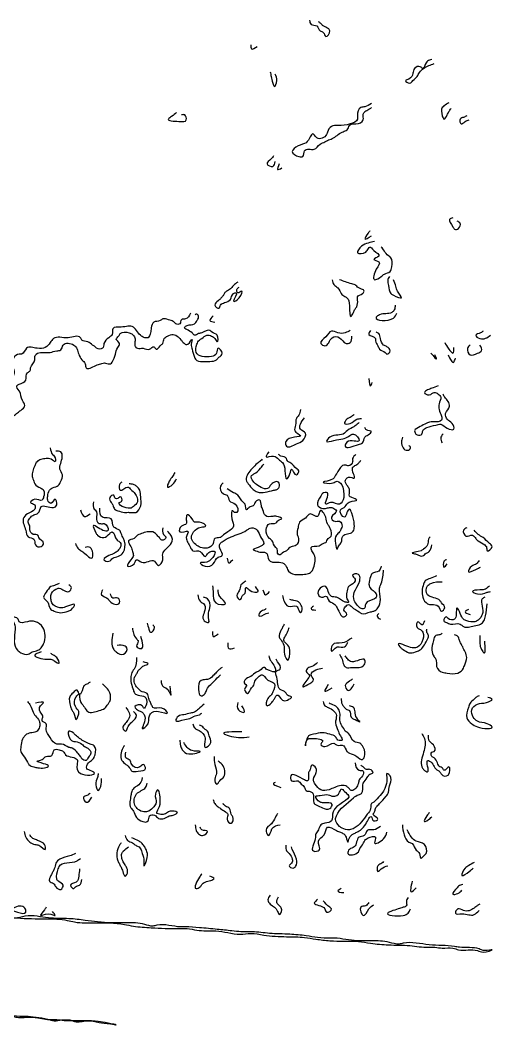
# Model space of a CAD drawing. Header units: metres. Extents: x 0 to 100, y 0 to 141.
# Drawn here: x 85.51 to 100.03, y 49.9 to 80.95 of the extents above; entities that cross this region are included whole.
import ezdxf

# ---------------------------------------------------------------- set-up
doc = ezdxf.new("R2010")
doc.units = ezdxf.units.M

msp = doc.modelspace()

# ---------------------------------------------------------------- linework, layer by layer
for points in [[(94.375, 80.95), (94.425, 80.825), (94.6, 80.775), (94.7, 80.625), (94.8, 80.575), (94.875, 80.45), (95, 80.625), (94.95, 80.7), (94.8, 80.775), (94.725, 80.85), (94.65, 80.9)], [(92.575, 80.2), (92.6, 80.075), (92.775, 80.15)], [(98.125, 79.75), (98, 79.7), (97.95, 79.65), (97.85, 79.475), (97.775, 79.525), (97.6, 79.475), (97.55, 79.325), (97.425, 79.15), (97.325, 79.1), (97.45, 79.025), (97.55, 79.1), (97.675, 79.225), (97.75, 79.35), (97.875, 79.475), (98.2, 79.625)], [(93.175, 79.375), (93.2, 79.225), (93.25, 79.025), (93.3, 78.925), (93.375, 79.1), (93.325, 79.3)], [(96.275, 78.4), (96.075, 78.3), (95.95, 78.275), (95.85, 78.025), (95.85, 77.925), (95.625, 77.775), (95.25, 77.725), (95.05, 77.7), (94.925, 77.525), (94.9, 77.45), (94.6, 77.35), (94.475, 77.475), (94.4, 77.375), (94.275, 77.2), (94.025, 77.1), (93.85, 76.925), (94.05, 76.775), (94.175, 76.775), (94.225, 76.95), (94.35, 77), (94.525, 77), (94.7, 77.15), (94.85, 77.225), (95, 77.3), (95.075, 77.325), (95.375, 77.525), (95.5, 77.575), (95.55, 77.625), (95.625, 77.75), (95.8, 77.775), (96.025, 77.9), (96.025, 78.075), (96.075, 78.15), (96.2, 78.225), (96.275, 78.275)], [(98.65, 78.425), (98.5, 78.325), (98.45, 78.275), (98.45, 78.025), (98.5, 77.925), (98.6, 78.05), (98.65, 78.15), (98.725, 78.25)], [(90.3, 78.125), (90.15, 78), (90.05, 77.925), (90.375, 77.85), (90.6, 77.9), (90.55, 78.05), (90.45, 78.05)], [(99.2, 78.025), (99.1, 77.975), (99, 77.925), (99.025, 77.775), (99.15, 77.85), (99.275, 77.9)], [(93.275, 76.8), (93.2, 76.7), (93.075, 76.55), (93.25, 76.475), (93.325, 76.625)], [(93.45, 76.55), (93.4, 76.375), (93.525, 76.425)], [(98.775, 74.9), (98.675, 74.85), (98.775, 74.625), (98.825, 74.55), (98.95, 74.575), (99, 74.725), (98.9, 74.8)], [(96.225, 74.5), (96.175, 74.425), (96.075, 74.25), (96.275, 74.35)], [(96.375, 74.175), (96.175, 74.125), (95.975, 74.025), (95.85, 73.825), (96.1, 73.85), (96.15, 73.9), (96.225, 74), (96.35, 73.9), (96.5, 73.725), (96.35, 73.625), (96.5, 73.55), (96.425, 73.325), (96.375, 73), (96.575, 73.1), (96.675, 73.175), (96.85, 73.25), (96.9, 73.4), (96.875, 73.675), (96.725, 73.8), (96.625, 73.95), (96.575, 74)], [(95.075, 73), (95.125, 72.85), (95.25, 72.75), (95.35, 72.575), (95.4, 72.525), (95.525, 72.45), (95.6, 72.2), (95.65, 71.875), (95.725, 72), (95.775, 72.1), (95.825, 72.175), (95.85, 72.375), (95.85, 72.475), (96, 72.575), (96.05, 72.65), (95.85, 72.775), (95.8, 72.825), (95.675, 72.875), (95.3, 73)], [(96.825, 73.1), (96.775, 72.975), (96.8, 72.825), (96.875, 72.575), (96.95, 72.525), (97.2, 72.45), (97.075, 72.65), (97.025, 72.8), (96.95, 73)], [(92.175, 72.925), (92.05, 72.825), (91.925, 72.7), (91.8, 72.625), (91.75, 72.55), (91.7, 72.475), (91.625, 72.4), (91.575, 72.35), (91.475, 72.225), (91.6, 72.125), (91.65, 72.225), (91.775, 72.3), (91.95, 72.4), (92.05, 72.575), (92.125, 72.6), (92.05, 72.35), (92.225, 72.45), (92.3, 72.65), (92.175, 72.6), (92.15, 72.7), (92.225, 72.775)], [(97, 72.225), (96.975, 72.075), (96.9, 72), (96.525, 71.925), (96.425, 71.85), (96.95, 71.825), (97.05, 71.975)], [(90.725, 71.975), (90.575, 71.8), (90.45, 71.775), (90.4, 71.65), (90.275, 71.65), (90.2, 71.725), (90.05, 71.775), (89.875, 71.8), (89.8, 71.75), (89.6, 71.7), (89.525, 71.525), (89.5, 71.375), (89.425, 71.225), (89.325, 71.225), (89.225, 71.275), (89.1, 71.4), (88.975, 71.55), (88.6, 71.55), (88.35, 71.5), (88.325, 71.325), (88.225, 71.225), (88.075, 71.05), (88.025, 70.9), (87.85, 70.9), (87.8, 70.95), (87.725, 71), (87.575, 71.1), (87.4, 71.15), (87.35, 71.225), (86.975, 71.225), (86.525, 71.2), (86.425, 71.075), (86.275, 70.925), (86.025, 70.9), (85.7, 70.9), (85.55, 70.725), (85.475, 70.725), (85.25, 70.35), (85.325, 70.2), (85.3, 70.075), (85.225, 69.95), (85.075, 69.95), (84.975, 69.7), (84.8, 69.65), (84.725, 69.75), (84.7, 69.9), (84.55, 69.875), (84.675, 69.375), (84.675, 69.125), (84.725, 69.05), (84.775, 68.95), (85.3, 68.825), (85.425, 68.925), (85.525, 69), (85.65, 69.15), (85.575, 69.3), (85.475, 69.6), (85.4, 69.75), (85.475, 69.8), (85.675, 69.925), (85.725, 70.15), (85.8, 70.2), (85.825, 70.3), (85.95, 70.55), (85.95, 70.625), (86, 70.725), (86.175, 70.775), (86.425, 70.775), (86.625, 70.825), (86.75, 70.85), (86.825, 71), (87.15, 71), (87.25, 70.875), (87.3, 70.725), (87.4, 70.55), (87.5, 70.425), (87.525, 70.3), (87.825, 70.375), (87.975, 70.425), (88.125, 70.45), (88.275, 70.425), (88.325, 70.475), (88.425, 70.725), (88.5, 70.925), (88.55, 71.05), (88.45, 71.175), (88.525, 71.275), (88.575, 71.35), (88.85, 71.375), (88.95, 71.325), (89.025, 71.225), (89.025, 71.1), (89.025, 70.975), (89.1, 70.9), (89.275, 70.9), (89.475, 70.875), (89.6, 70.95), (89.675, 70.875), (89.8, 70.975), (89.875, 71.05), (89.925, 71.2), (90.025, 71.275), (90.2, 71.325), (90.35, 71.25), (90.425, 71.175), (90.65, 71.025), (90.775, 71.175), (90.75, 71.025), (90.775, 70.875), (90.85, 70.625), (90.925, 70.525), (91.15, 70.5), (91.325, 70.5), (91.525, 70.55), (91.6, 70.625), (91.7, 70.75), (91.575, 70.9), (91.525, 70.75), (91.375, 70.65), (90.9, 70.775), (90.925, 71.025), (91, 71.15), (91.075, 71.2), (91.225, 71.3), (91.375, 71.275), (91.475, 71.2), (91.55, 71.1), (91.55, 71.3), (91.375, 71.4), (91.325, 71.45), (91.075, 71.375), (90.975, 71.35), (90.85, 71.3), (90.775, 71.375), (90.55, 71.55), (90.625, 71.6), (90.85, 71.65), (90.925, 71.75), (90.975, 71.85), (90.925, 71.95), (90.875, 71.925)], [(91.425, 71.9), (91.325, 71.75), (91.475, 71.7)], [(95.625, 71.45), (95.475, 71.375), (95.25, 71.375), (95.05, 71.425), (94.875, 71.25), (94.725, 71.05), (94.85, 70.975), (95.075, 71.225), (95.3, 71.225), (95.5, 71.05), (95.625, 71.075), (95.675, 71.275)], [(96.25, 71.45), (96.2, 71.325), (96.4, 71.2), (96.4, 71.125), (96.475, 70.975), (96.525, 70.875), (96.7, 70.775), (96.75, 70.725), (96.85, 70.825), (96.75, 70.95), (96.65, 71), (96.55, 71.2), (96.5, 71.35), (96.425, 71.4)], [(99.7, 71.425), (99.625, 71.375), (99.475, 71.3), (99.6, 71.2), (99.925, 71.3)], [(98.525, 71.075), (98.65, 70.875), (98.775, 70.75), (98.8, 70.925)], [(99.3, 71), (99.225, 70.9), (99.3, 70.7), (99.525, 70.75), (99.65, 70.825), (99.6, 71)], [(98.1, 70.75), (98.275, 70.575), (98.225, 70.7)], [(98.625, 70.7), (98.8, 70.475), (98.85, 70.6)], [(96.2, 69.975), (96.25, 69.75), (96.3, 69.85)], [(98.325, 69.75), (98.125, 69.675), (98, 69.625), (97.9, 69.55), (98.05, 69.475), (98.2, 69.55), (98.325, 69.5), (98.4, 69.4), (98.35, 69.2), (98.35, 69.025), (98.425, 68.825), (98.425, 68.7), (98.175, 68.65), (97.95, 68.6), (97.775, 68.5), (97.6, 68.375), (97.675, 68.25), (97.825, 68.275), (97.85, 68.375), (97.975, 68.475), (98.25, 68.55), (98.4, 68.575), (98.6, 68.45), (98.8, 68.425), (98.75, 68.6), (98.6, 68.725), (98.55, 68.9), (98.675, 69.125), (98.625, 69.275), (98.525, 69.4), (98.475, 69.5)], [(94.1, 69.025), (94.05, 68.85), (93.975, 68.75), (93.95, 68.55), (93.925, 68.375), (94.1, 68.225), (93.65, 68.05), (93.675, 67.9), (93.975, 67.975), (94.175, 68.075), (94.25, 68.3), (94.1, 68.425), (94.225, 68.775)], [(95.9, 68.625), (95.775, 68.525), (95.7, 68.475), (95.5, 68.35), (95.45, 68.3), (95, 68.175), (94.9, 68.05), (95.125, 68.075), (95.4, 68.125), (95.575, 68.2), (95.725, 68.275), (95.9, 68.075), (95.525, 68.025), (95.475, 67.9), (95.875, 67.95), (96, 68), (96.075, 68.175), (96.175, 68.25), (96.275, 68.35), (96.125, 68.4), (96.075, 68.475)], [(95.75, 68.875), (95.65, 68.8), (95.525, 68.725), (95.45, 68.6), (95.625, 68.6), (95.825, 68.725), (95.975, 68.75)], [(97.225, 68.175), (97.2, 68.025), (97.25, 67.85), (97.375, 67.775), (97.475, 67.85), (97.425, 67.925)], [(98.475, 68.275), (98.4, 68.15), (98.45, 68)], [(86.425, 67.85), (86.5, 67.65), (86.55, 67.6), (86.575, 67.425), (86.5, 67.475), (86.175, 67.5), (86.05, 67.45), (86, 67.4), (85.95, 67.3), (85.875, 66.975), (85.925, 66.825), (85.95, 66.75), (86.125, 66.625), (86.225, 66.55), (86.225, 66.35), (86.175, 66.25), (85.95, 66.275), (85.825, 66.175), (85.95, 66.1), (85.95, 65.975), (85.725, 65.825), (85.6, 65.675), (85.675, 65.325), (85.75, 65.125), (85.925, 65.05), (85.975, 64.875), (86.15, 64.825), (86.225, 64.925), (86.075, 65.1), (86.05, 65.175), (85.9, 65.2), (85.8, 65.35), (85.8, 65.45), (85.75, 65.575), (85.8, 65.7), (85.925, 65.8), (86.05, 65.85), (86.15, 66.05), (86.525, 66.025), (86.625, 66.1), (86.575, 66.275), (86.45, 66.15), (86.35, 66.25), (86.35, 66.375), (86.4, 66.55), (86.5, 66.625), (86.675, 66.7), (86.75, 66.825), (86.8, 67.025), (86.725, 67.2), (86.75, 67.375), (86.75, 67.725), (86.6, 67.75)], [(93.125, 67.725), (93.05, 67.575), (93.275, 67.6), (93.425, 67.5), (93.55, 67.4), (93.625, 67.15), (93.675, 66.9), (93.775, 67.05), (93.825, 67.2), (93.975, 67.025), (94.05, 67.15), (94, 67.2), (93.775, 67.4), (93.7, 67.45), (93.675, 67.525), (93.5, 67.6), (93.425, 67.65)], [(92.925, 67.5), (92.875, 67.45), (92.775, 67.375), (92.625, 67.225), (92.575, 67.175), (92.45, 66.825), (92.5, 66.75), (92.65, 66.575), (92.775, 66.5), (93.275, 66.55), (93.375, 66.575), (93.45, 66.65), (93.425, 66.8), (93.175, 66.7), (93.125, 66.625), (92.75, 66.725), (92.65, 66.825), (92.6, 67), (92.675, 67.05), (92.875, 67.225), (92.975, 67.35)], [(95.8, 67.65), (95.7, 67.525), (95.7, 67.425), (95.575, 67.3), (95.475, 67.325), (95.325, 67.25), (95.25, 67.125), (95.2, 67.05), (95.1, 66.9), (94.8, 66.8), (95.1, 66.775), (95.225, 66.825), (95.4, 66.65), (95.425, 66.45), (95.425, 66.325), (95.3, 66.125), (95.025, 66.175), (94.875, 66.125), (94.925, 66.475), (94.775, 66.45), (94.725, 66.375), (94.625, 66.1), (94.75, 66), (94.9, 66), (95.025, 66.025), (95.15, 65.975), (95.2, 65.925), (95.05, 65.725), (95.15, 65.6), (95.3, 65.6), (95.375, 65.45), (95.35, 65.375), (95.3, 65.275), (95.2, 65.175), (95.175, 64.925), (95.225, 64.75), (95.275, 64.85), (95.35, 64.95), (95.4, 65.15), (95.7, 65.275), (95.75, 65.4), (95.75, 65.5), (95.675, 65.85), (95.6, 65.975), (95.525, 65.875), (95.45, 65.725), (95.325, 65.95), (95.4, 66), (95.525, 66.125), (95.625, 66.2), (95.825, 66.25), (95.675, 66.325), (95.6, 66.375), (95.6, 66.45), (95.6, 66.575), (95.55, 66.675), (95.475, 66.825), (95.575, 66.95), (95.75, 66.925), (95.7, 67.25), (95.8, 67.325), (95.9, 67.4), (95.95, 67.475)], [(90.25, 67.1), (90.175, 66.975), (90.075, 66.825), (90.025, 66.65), (90.175, 66.725), (90.3, 66.9)], [(88.625, 66.8), (88.55, 66.725), (88.575, 66.55), (88.8, 66.65), (88.9, 66.575), (89.025, 66.45), (89.1, 66.2), (88.975, 66.05), (88.875, 66), (88.55, 66.175), (88.625, 66.225), (88.575, 66.35), (88.5, 66.3), (88.425, 66.3), (88.375, 66.4), (88.25, 66.325), (88.3, 66.175), (88.35, 66.1), (88.4, 65.975), (88.5, 65.925), (88.7, 65.875), (88.85, 65.875), (89.05, 65.875), (89.2, 66.075), (89.2, 66.35), (89.175, 66.55), (89.075, 66.675), (88.975, 66.725), (88.85, 66.75)], [(91.725, 66.775), (91.65, 66.675), (91.725, 66.45), (91.85, 66.4), (91.925, 66.225), (92.1, 66.125), (92.15, 65.875), (92.075, 65.875), (92.025, 65.925), (92, 65.675), (92.05, 65.45), (91.875, 65.275), (91.7, 65.15), (91.625, 65.1), (91.475, 65.075), (91.425, 64.925), (91.35, 64.825), (91.125, 64.775), (90.825, 64.95), (90.775, 65.025), (90.775, 65.2), (90.825, 65.275), (91.05, 65.425), (91.2, 65.45), (91, 65.575), (90.85, 65.575), (90.775, 65.675), (90.625, 65.8), (90.6, 65.65), (90.6, 65.525), (90.45, 65.45), (90.4, 65.275), (90.65, 65.3), (90.6, 65.1), (90.65, 64.95), (90.725, 64.8), (90.8, 64.7), (91.025, 64.675), (91.175, 64.525), (91.25, 64.6), (91.35, 64.675), (91.475, 64.675), (91.45, 64.55), (91.375, 64.45), (91.225, 64.35), (91.025, 64.325), (91.175, 64.225), (91.425, 64.3), (91.575, 64.5), (91.7, 64.55), (91.625, 64.775), (91.625, 64.9), (91.7, 64.975), (91.825, 65.05), (91.975, 65.125), (92.45, 65.325), (92.525, 65.375), (92.6, 65.4), (92.775, 65.325), (92.875, 65.125), (92.975, 64.925), (92.8, 64.8), (92.65, 64.725), (92.725, 64.7), (92.9, 64.65), (93, 64.65), (93.075, 64.6), (93.125, 64.425), (93.175, 64.375), (93.45, 64.35), (93.625, 64.275), (93.675, 64.2), (93.7, 64.125), (93.925, 63.975), (94.175, 63.975), (94.35, 64), (94.45, 64.075), (94.5, 64.175), (94.525, 64.575), (94.45, 64.7), (94.425, 64.8), (94.675, 64.85), (94.8, 64.925), (94.875, 64.95), (94.95, 65.075), (95.025, 65.125), (95.05, 65.25), (94.975, 65.45), (94.925, 65.525), (94.875, 65.725), (94.7, 65.925), (94.675, 65.85), (94.625, 65.75), (94.4, 65.825), (94.25, 65.7), (94.075, 65.575), (94.025, 65.4), (94, 65.2), (94.025, 65.125), (94, 64.9), (93.85, 64.825), (93.775, 64.8), (93.675, 64.7), (93.575, 64.65), (93.45, 64.575), (93.4, 64.625), (93.4, 64.7), (93.275, 64.9), (93.25, 64.975), (93.15, 65.075), (93.05, 65.35), (93.15, 65.525), (93.35, 65.55), (93.45, 65.65), (93.525, 65.675), (93.375, 65.75), (93.25, 65.75), (93.025, 65.775), (92.95, 65.95), (92.9, 66.075), (92.85, 66.25), (92.725, 66.2), (92.65, 66.075), (92.525, 66.025), (92.45, 65.95), (92.4, 66.125), (92.35, 66.175), (92.175, 66.4), (92.05, 66.475), (91.85, 66.6)], [(87.75, 66.2), (87.775, 65.975), (87.825, 65.925), (87.875, 65.575), (88, 65.525), (88.1, 65.525), (88.2, 65.325), (87.9, 65.4), (87.75, 65.475), (87.825, 65.25), (87.875, 65.175), (88.075, 65.1), (88.25, 65.225), (88.325, 65.275), (88.475, 65.025), (88.575, 64.95), (88.575, 64.8), (88.5, 64.7), (88.4, 64.625), (88.225, 64.55), (88.075, 64.425), (88.225, 64.375), (88.35, 64.475), (88.425, 64.5), (88.6, 64.575), (88.7, 64.725), (88.675, 65.075), (88.6, 65.225), (88.55, 65.325), (88.375, 65.425), (88.3, 65.675), (88.025, 65.725), (87.95, 66)], [(87.35, 65.95), (87.475, 65.75), (87.65, 65.825)], [(89.875, 65.4), (89.9, 65.2), (89.975, 65.1), (89.85, 65.025), (89.775, 65.1), (89.725, 65.15), (89.625, 65.25), (89.4, 65.275), (89.225, 65.225), (89.075, 65.15), (89, 65.075), (88.825, 65), (88.9, 64.825), (88.95, 64.675), (88.975, 64.55), (88.9, 64.425), (88.8, 64.225), (89, 64.3), (89.075, 64.425), (89.225, 64.35), (89.625, 64.375), (89.75, 64.25), (89.875, 64.425), (89.875, 64.6), (89.975, 64.75), (90.025, 64.8), (90.075, 64.85), (90.175, 65.05), (90.125, 65.175), (90.025, 65.3)], [(99.2, 65.4), (99.1, 65.325), (99.175, 65.15), (99.375, 65.175), (99.475, 65.075), (99.55, 65), (99.75, 64.875), (99.8, 64.825), (99.825, 64.7), (99.975, 64.825), (99.9, 64.925), (99.7, 65.1), (99.55, 65.2), (99.425, 65.325)], [(87.2, 64.925), (87.275, 64.775), (87.375, 64.7), (87.475, 64.625), (87.7, 64.475), (87.65, 64.8), (87.5, 64.8)], [(98.075, 65.125), (98.025, 65.05), (98, 64.875), (97.875, 64.75), (97.8, 64.7), (97.525, 64.625), (97.625, 64.6), (97.875, 64.55), (97.925, 64.6), (98.05, 64.675), (98.125, 64.875)], [(91.85, 64.475), (91.9, 64.325), (92.025, 64.425)], [(98.575, 64.425), (98.5, 64.375), (98.5, 64.2), (98.6, 64.3)], [(99.575, 64.4), (99.5, 64.3), (99.35, 64.225), (99.25, 64.05), (99.475, 64.125), (99.625, 64.2)], [(96.575, 64.225), (96.5, 64.075), (96.3, 64), (96.25, 63.9), (96.2, 63.675), (96.225, 63.575), (96.425, 63.375), (96.425, 63.275), (96.375, 63.225), (96.1, 63.075), (96.05, 62.925), (95.925, 62.95), (95.85, 63.025), (95.75, 63.175), (95.75, 63.425), (95.9, 63.725), (95.925, 63.825), (95.875, 63.975), (95.7, 63.95), (95.775, 63.825), (95.65, 63.65), (95.575, 63.6), (95.525, 63.425), (95.525, 63.225), (95.575, 63.125), (95.475, 63.125), (95.2, 63.275), (95.05, 63.3), (94.95, 63.45), (94.875, 63.6), (94.7, 63.55), (94.65, 63.35), (94.75, 63.275), (94.9, 63.3), (94.95, 63.2), (95.125, 63.075), (95.225, 62.95), (95.325, 62.75), (95.4, 62.675), (95.525, 62.75), (95.425, 62.875), (95.475, 62.975), (95.575, 63.05), (95.675, 62.975), (95.9, 62.825), (95.975, 62.775), (96.25, 62.825), (96.35, 62.85), (96.475, 62.95), (96.55, 63.2), (96.525, 63.55), (96.575, 63.7), (96.625, 63.9), (96.65, 64.1)], [(86.7, 63.7), (86.6, 63.65), (86.45, 63.6), (86.3, 63.425), (86.225, 63.275), (86.35, 63.125), (86.425, 62.925), (86.55, 62.85), (86.75, 62.8), (86.975, 62.85), (87.075, 62.9), (87.175, 63.05), (86.9, 62.975), (86.725, 62.95), (86.475, 63.1), (86.45, 63.225), (86.45, 63.325), (86.6, 63.525), (86.7, 63.55), (87, 63.45), (87.075, 63.575), (87, 63.65)], [(92.425, 63.775), (92.325, 63.7), (92.275, 63.65), (92.225, 63.475), (92.15, 63.325), (92.25, 63.2), (92.325, 63.325), (92.4, 63.4), (92.425, 63.575), (92.525, 63.5), (92.8, 63.45), (92.725, 63.6)], [(98.275, 63.925), (98.075, 63.85), (97.925, 63.775), (97.875, 63.675), (97.85, 63.275), (98, 63.075), (98.125, 63.05), (98.325, 63), (98.425, 62.85), (98.525, 62.95), (98.425, 63.1), (98.375, 63.175), (98, 63.35), (98, 63.625), (98.1, 63.7), (98.45, 63.75)], [(88.025, 63.5), (88, 63.35), (88.2, 63.225), (88.25, 63.15), (88.55, 63.1), (88.5, 63.25), (88.35, 63.25), (88.275, 63.375)], [(90.95, 63.35), (91.025, 63.15), (91.15, 63.05), (91.175, 62.925), (91.15, 62.55), (91.275, 62.5), (91.275, 62.725), (91.325, 62.95), (91.25, 63.225), (91.125, 63.275)], [(91.4, 63.625), (91.425, 63.4), (91.5, 63.1), (91.8, 63.075), (91.625, 63.3), (91.575, 63.5)], [(92.95, 63.5), (93.025, 63.35), (93.15, 63.45)], [(99.9, 63.625), (99.775, 63.525), (99.6, 63.5), (99.375, 63.45), (99.525, 63.375), (99.825, 63.425), (99.925, 63.45)], [(93.55, 63.325), (93.6, 63.15), (93.725, 63), (93.975, 63), (94.05, 62.875), (94.1, 62.8), (94.15, 62.95), (94.125, 63.025), (94.075, 63.1), (93.9, 63.175), (93.775, 63.2)], [(99.75, 63.275), (99.675, 63.225), (99.675, 63), (99.675, 62.75), (99.55, 62.575), (99.45, 62.525), (99.2, 62.55), (99.1, 62.6), (99, 62.775), (98.9, 62.95), (98.875, 62.75), (98.825, 62.6), (98.625, 62.625), (98.575, 62.675), (98.5, 62.55), (98.575, 62.5), (98.7, 62.45), (99, 62.45), (99.1, 62.375), (99.425, 62.4), (99.625, 62.45), (99.725, 62.55), (99.775, 62.7), (99.825, 63.075)], [(85.075, 62.875), (84.95, 62.8), (84.825, 62.7), (85.1, 62.675), (85.3, 62.525), (85.35, 62.3), (85.325, 61.925), (85.425, 61.65), (85.525, 61.575), (85.75, 61.525), (85.875, 61.6), (86.05, 61.65), (86.15, 61.725), (86.225, 61.85), (86.2, 62.35), (85.975, 62.525), (85.725, 62.525), (85.475, 62.525), (85.425, 62.625), (85.3, 62.675), (85.2, 62.8)], [(93.05, 62.925), (92.975, 62.875), (92.9, 62.85), (92.825, 62.7), (93.05, 62.775), (93.125, 62.8)], [(94.5, 63), (94.425, 62.925), (94.575, 62.875)], [(96.5, 62.775), (96.45, 62.7), (96.55, 62.6)], [(99.25, 62.9), (99.15, 62.825), (99.3, 62.75)], [(89.4, 62.475), (89.45, 62.3), (89.5, 62.2), (89.625, 62.35), (89.575, 62.425)], [(93.6, 62.45), (93.55, 62.35), (93.5, 62.25), (93.45, 62.05), (93.55, 61.9), (93.6, 61.7), (93.625, 61.475), (93.7, 61.35), (93.775, 61.65), (93.675, 61.85), (93.6, 61.925), (93.7, 62.2), (93.75, 62.35)], [(97.9, 62.55), (97.825, 62.425), (97.7, 62.525), (97.675, 62.35), (97.75, 62.3), (97.85, 62.2), (97.825, 61.9), (97.625, 61.725), (97.425, 61.75), (97.3, 61.8), (97.1, 61.85), (97.175, 61.725), (97.25, 61.675), (97.425, 61.575), (97.625, 61.6), (97.75, 61.65), (97.975, 61.95), (98.025, 62.1), (97.975, 62.2), (97.975, 62.3)], [(88.35, 62.175), (88.375, 61.675), (88.45, 61.6), (88.675, 61.525), (88.775, 61.725), (88.725, 61.775), (88.475, 61.8)], [(88.95, 62.325), (88.975, 62.175), (89.075, 62), (89.125, 61.925), (89.075, 61.775), (89.2, 61.7), (89.2, 62.075)], [(91.4, 62.225), (91.425, 62.075), (91.575, 62.15)], [(98.45, 62.175), (98.375, 62.125), (98.25, 62.1), (98.175, 61.95), (98.125, 61.65), (98.2, 61.45), (98.25, 61.375), (98.275, 61.15), (98.45, 60.975), (98.6, 60.95), (98.925, 60.95), (99.1, 61.1), (99.125, 61.175), (99.2, 61.425), (99.15, 61.6), (99.075, 61.75), (99.025, 61.85), (98.975, 61.95), (98.925, 62.075), (98.825, 62.125)], [(99.6, 62.1), (99.6, 61.85), (99.65, 61.675), (99.725, 61.575), (99.75, 61.925)], [(91.875, 61.875), (91.9, 61.7), (92.075, 61.725)], [(95.675, 62.025), (95.6, 61.975), (95.375, 61.875), (95.075, 61.8), (95.05, 61.625), (95.225, 61.75), (95.45, 61.75), (95.5, 61.8), (95.55, 61.9)], [(86.15, 61.6), (85.95, 61.5), (86.325, 61.375), (86.45, 61.375), (86.55, 61.325), (86.7, 61.25), (86.625, 61.425), (86.525, 61.5), (86.45, 61.55)], [(95.3, 61.525), (95.375, 61.375), (95.425, 61.2), (95.5, 61.125), (95.675, 61.125), (95.9, 61.125), (96.05, 61.2), (96.075, 61.35), (95.675, 61.3), (95.55, 61.375), (95.475, 61.475)], [(89.075, 61.425), (89, 61.075), (88.95, 61), (88.9, 60.85), (88.975, 60.425), (89.025, 60.325), (89.125, 60.275), (89.325, 60.225), (89.375, 60), (89.3, 59.875), (89.25, 59.95), (89.025, 59.925), (89.2, 59.775), (89.275, 59.725), (89.325, 59.625), (89.3, 59.4), (89.25, 59.25), (89.425, 59.4), (89.45, 59.575), (89.5, 59.7), (89.75, 59.775), (90.025, 59.725), (89.85, 59.875), (89.575, 59.9), (89.525, 60), (89.475, 60.1), (89.45, 60.175), (89.4, 60.325), (89.2, 60.4), (89.15, 60.45), (89.075, 60.525), (89.025, 60.85), (89.075, 60.925), (89.125, 61.025), (89.2, 61.1), (89.3, 61.175), (89.425, 61.225), (89.275, 61.3)], [(93.125, 61.475), (93.175, 61.35), (93.225, 61.275), (93.325, 61.1), (93.325, 61), (93.15, 61.025), (93.05, 61.075), (93, 61.125), (92.85, 61.025), (92.75, 60.975), (92.575, 60.85), (92.475, 60.8), (92.375, 60.65), (92.45, 60.55), (92.4, 60.5), (92.475, 60.325), (92.6, 60.5), (92.65, 60.55), (92.7, 60.7), (92.8, 60.825), (92.925, 60.9), (93.075, 60.75), (93.175, 60.7), (93.3, 60.625), (93.25, 60.375), (93.2, 60.275), (93.1, 60.175), (93.075, 59.95), (93.2, 60.025), (93.275, 60.125), (93.325, 60.2), (93.375, 60.275), (93.55, 60.125), (93.7, 60.125), (93.825, 60.225), (93.7, 60.275), (93.65, 60.35), (93.475, 60.45), (93.375, 60.825), (93.35, 61), (93.475, 61.075), (93.4, 61.3), (93.35, 61.375)], [(94.625, 61.275), (94.45, 61.15), (94.325, 61.1), (94.275, 61), (94.375, 60.875), (94.325, 60.775), (94.175, 60.525), (94.325, 60.6), (94.5, 60.75), (94.425, 60.9), (94.575, 61.05), (94.775, 61.1)], [(91.7, 61.125), (91.625, 61.075), (91.55, 61), (91.45, 60.9), (91.3, 60.775), (91.2, 60.75), (91.05, 60.725), (90.975, 60.45), (91.05, 60.25), (91.175, 60.325), (91.225, 60.45), (91.35, 60.6), (91.4, 60.65), (91.6, 60.85), (91.65, 60.9)], [(87.65, 60.675), (87.575, 60.625), (87.475, 60.575), (87.425, 60.475), (87.325, 60.3), (87.25, 60.425), (87.125, 60.35), (87.025, 60.225), (87.05, 59.925), (87.1, 59.8), (87.15, 59.725), (87.225, 59.525), (87.275, 59.625), (87.3, 59.775), (87.2, 59.925), (87.225, 60.225), (87.3, 60.3), (87.35, 60.075), (87.425, 59.975), (87.525, 59.825), (87.575, 59.775), (87.925, 59.8), (88.1, 59.875), (88.2, 60), (88.25, 60.075), (88.25, 60.35), (88.025, 60.625)], [(89.825, 60.725), (89.9, 60.525), (89.975, 60.5), (90.125, 60.275), (90.1, 60.55)], [(94.95, 60.6), (94.85, 60.4), (95.075, 60.5)], [(95.7, 60.775), (95.6, 60.7), (95.475, 60.575), (95.55, 60.425), (95.75, 60.625)], [(99.575, 60.25), (99.475, 60.2), (99.425, 60.15), (99.3, 60.025), (99.25, 59.9), (99.2, 59.575), (99.35, 59.4), (99.525, 59.3), (99.975, 59.3), (99.825, 59.4), (99.525, 59.475), (99.4, 59.6), (99.35, 59.825), (99.525, 60), (99.8, 60.05), (99.975, 60.15), (99.85, 60.2)], [(85.725, 60.075), (85.825, 59.95), (85.9, 59.75), (86.1, 59.45), (86.1, 59.3), (86.025, 59.175), (85.7, 59.075), (85.625, 59), (85.575, 58.925), (85.525, 58.7), (85.525, 58.55), (85.6, 58.425), (85.725, 58.225), (85.775, 58.15), (85.925, 58.075), (86.05, 58.05), (86.25, 58.05), (86.375, 58.1), (86.225, 58.175), (86.025, 58.25), (86.175, 58.3), (86.3, 58.4), (86.475, 58.425), (86.55, 58.6), (86.7, 58.6), (86.825, 58.55), (86.9, 58.45), (87.1, 58.375), (87.25, 58.3), (87.25, 58.15), (87.35, 57.875), (87.775, 57.9), (87.7, 57.95), (87.55, 58.025), (87.6, 58.2), (87.725, 58.3), (87.8, 58.45), (87.775, 58.725), (87.65, 58.775), (87.4, 58.9), (87.325, 58.95), (87.2, 59.05), (87.125, 59.125), (87, 59.175), (87.025, 58.95), (87.1, 58.875), (87.2, 58.85), (87.4, 58.775), (87.45, 58.725), (87.575, 58.65), (87.675, 58.5), (87.6, 58.375), (87.525, 58.275), (87.4, 58.325), (87.35, 58.4), (87.275, 58.5), (87.1, 58.65), (87, 58.675), (86.775, 58.775), (86.625, 58.775), (86.425, 58.975), (86.3, 59.225), (86.3, 59.4), (86.175, 59.5), (86.2, 59.6), (86.15, 59.725), (86.1, 59.9), (86.225, 60.05), (85.975, 60.025)], [(91.15, 60), (90.975, 59.85), (90.85, 59.75), (90.725, 59.725), (90.525, 59.675), (90.35, 59.625), (90.275, 59.5), (90.55, 59.525), (90.75, 59.575), (90.825, 59.625), (91, 59.675), (91.075, 59.725)], [(92.175, 60.05), (92.2, 59.825), (92.375, 59.75), (92.3, 59.95)], [(94.8, 60.075), (94.85, 59.95), (94.95, 59.9), (95.2, 59.65), (95.175, 59.425), (95.25, 59.2), (95.325, 59.025), (95.375, 58.9), (95.25, 58.9), (95.175, 59), (95, 59.075), (94.775, 59.125), (94.5, 59.075), (94.35, 59.025), (94.25, 58.725), (94.3, 58.9), (94.475, 58.95), (94.775, 58.85), (94.725, 58.775), (94.85, 58.7), (95.125, 58.8), (95.2, 58.75), (95.425, 58.725), (95.525, 58.55), (95.6, 58.5), (95.825, 58.4), (96, 58.3), (96.075, 58.45), (96, 58.725), (95.925, 58.8), (95.75, 58.85), (95.575, 59.1), (95.475, 59.175), (95.425, 59.25), (95.325, 59.425), (95.3, 59.775), (95.225, 59.9), (95.05, 60), (94.975, 60.025)], [(95.35, 60.175), (95.375, 60), (95.425, 59.925), (95.5, 59.85), (95.6, 59.8), (95.65, 59.6), (95.775, 59.525), (95.925, 59.45), (95.825, 59.575), (95.725, 59.9), (95.6, 59.95)], [(88.75, 59.9), (88.85, 59.575), (88.8, 59.5), (88.7, 59.375), (88.65, 59.275), (88.75, 59.175), (88.8, 59.275), (88.875, 59.4), (88.925, 59.45), (89.075, 59.65), (88.975, 59.775)], [(90.8, 59.4), (90.85, 59.275), (90.925, 59.225), (91.15, 59.05), (91.175, 58.925), (91.175, 58.675), (91.35, 58.825), (91.3, 59.025), (91.25, 59.175), (91.175, 59.225), (91.075, 59.325), (91, 59.35)], [(92.3, 59.15), (91.75, 59.1), (92.2, 58.975), (92.525, 59)], [(97.825, 59.1), (97.9, 58.95), (97.875, 58.525), (97.825, 58.075), (97.875, 58), (98, 57.925), (98, 58.275), (98.125, 58.2), (98.225, 58.05), (98.3, 57.975), (98.375, 57.925), (98.425, 57.85), (98.625, 57.825), (98.65, 58.075), (98.5, 57.975), (98.45, 58.05), (98.375, 58.075), (98.3, 58.2), (98.2, 58.35), (98.125, 58.4), (98.125, 58.525), (98.2, 58.55), (98.175, 58.75), (98.05, 58.875), (98.025, 59.05)], [(88.7, 58.725), (88.65, 58.65), (88.625, 58.275), (88.875, 58.025), (88.925, 57.95), (89.125, 57.95), (89.35, 58.025), (89.275, 58.15), (89.175, 58.075), (88.925, 58.15), (88.875, 58.275), (88.75, 58.35), (88.75, 58.525)], [(90.4, 58.9), (90.425, 58.725), (90.475, 58.6), (90.675, 58.475), (91.025, 58.55), (90.775, 58.575), (90.625, 58.675), (90.525, 58.825)], [(91.45, 58.4), (91.475, 58.15), (91.525, 57.875), (91.475, 57.7), (91.525, 57.55), (91.625, 57.65), (91.75, 57.775), (91.7, 58.15), (91.575, 58.25)], [(95.775, 58.2), (95.9, 57.975), (96.025, 57.95), (96, 57.8), (95.9, 57.675), (95.875, 57.575), (95.8, 57.425), (95.675, 57.35), (95.6, 57.4), (95.525, 57.475), (95.15, 57.45), (94.975, 57.375), (94.725, 57.375), (94.55, 57.55), (94.5, 57.65), (94.575, 58.05), (94.45, 58.125), (94.4, 58), (94.35, 57.9), (94.325, 57.65), (94.225, 57.675), (93.8, 57.8), (93.825, 57.65), (94.025, 57.65), (94.125, 57.55), (94.225, 57.45), (94.275, 57.35), (94.4, 57.325), (94.475, 57.275), (94.525, 56.95), (94.6, 56.9), (94.775, 56.825), (95, 56.8), (95.075, 56.925), (94.8, 56.975), (94.7, 57), (94.575, 57.175), (94.7, 57.2), (94.95, 57.225), (95.1, 57.175), (95.3, 57.3), (95.35, 57.4), (95.45, 57.325), (95.575, 57.2), (95.1, 56.7), (95.05, 56.425), (94.85, 56.35), (94.725, 56.3), (94.65, 56.15), (94.575, 56.025), (94.55, 55.875), (94.5, 55.5), (94.675, 55.525), (94.65, 55.8), (94.825, 56), (94.925, 56.225), (95.2, 56.125), (95.325, 56.075), (95.425, 56.025), (95.5, 55.925), (95.55, 55.775), (95.6, 55.9), (95.725, 56.025), (95.825, 56.075), (96.1, 56.325), (96.275, 56.55), (96.35, 56.425), (96.475, 56.475), (96.325, 56.625), (96.375, 56.7), (96.4, 56.8), (96.475, 56.9), (96.525, 56.95), (96.725, 57.175), (96.8, 57.3), (96.825, 57.5), (96.875, 57.75), (96.75, 57.875), (96.75, 57.7), (96.7, 57.45), (96.625, 57.3), (96.45, 57.1), (96.35, 57), (96.275, 56.95), (96.25, 56.8), (96.15, 56.625), (95.75, 56.2), (95.6, 56.15), (95.375, 56.2), (95.3, 56.25), (95.175, 56.475), (95.2, 56.575), (95.725, 57.125), (95.875, 57.225), (95.95, 57.25), (96, 57.325), (96.025, 57.575), (96.15, 57.75), (96.225, 57.85), (96.325, 57.9), (96.225, 58), (96.125, 58), (96.025, 58.075), (95.95, 58.125)], [(87.9, 57.875), (87.875, 57.75), (87.825, 57.525), (87.9, 57.35), (87.975, 57.475), (88, 57.725)], [(89.25, 57.75), (89.225, 57.65), (89.1, 57.5), (89.025, 57.45), (88.925, 57.325), (88.9, 57.2), (88.9, 56.825), (88.975, 56.725), (89.075, 56.525), (89.425, 56.425), (89.475, 56.575), (89.625, 56.6), (89.75, 56.5), (89.925, 56.5), (90.075, 56.575), (90.2, 56.6), (90.325, 56.675), (90.175, 56.725), (90.05, 56.7), (89.925, 56.625), (89.775, 56.625), (89.7, 56.65), (89.75, 56.8), (89.8, 57.05), (89.775, 57.275), (89.725, 57.375), (89.65, 57.25), (89.675, 56.975), (89.6, 56.85), (89.45, 56.725), (89.3, 56.7), (89.125, 56.775), (89.025, 56.9), (89.075, 57.25), (89.35, 57.45), (89.4, 57.575)], [(93.325, 57.6), (93.275, 57.575), (93.5, 57.45)], [(87.65, 57.275), (87.55, 57.2), (87.45, 57.15), (87.525, 57), (87.7, 57.15)], [(66.15, 56.875), (66.15, 56.65), (66.175, 56.275), (66.25, 55.95), (66.3, 55.725), (66.325, 55.425), (66.375, 55.075), (66.425, 54.9), (66.45, 54.425), (66.525, 54.225), (66.55, 53.825), (66.6, 53.5), (66.65, 53), (66.675, 52.4), (66.725, 52), (66.775, 51.45), (66.8, 51.075), (66.85, 50.85), (66.9, 50.475), (66.95, 50.425), (66.95, 50.325), (67, 49.825), (67.025, 49.2), (67.075, 48.825), (67.125, 47.675), (67.15, 47.05), (67.15, 46.975), (67.2, 46.1), (67.225, 45.375), (67.275, 44.925), (67.325, 44.05), (67.35, 43.4), (67.425, 43.3), (67.375, 43.475), (67.35, 44.1), (67.3, 44.45), (67.25, 45.4), (67.225, 46.2), (67.175, 46.575), (67.125, 47.725), (67.1, 48.85), (67.05, 49.225), (67, 49.875), (66.975, 50.275), (67.025, 50.4), (67.575, 50.35), (67.775, 50.325), (67.75, 50.275), (67.7, 50.125), (67.625, 50.025), (67.6, 49.925), (67.55, 49.25), (67.5, 48.6), (67.475, 47.55), (67.475, 47), (67.425, 46.175), (67.4, 45.225), (67.4, 44.175), (67.45, 44.125), (67.425, 44.525), (67.575, 44.5), (67.725, 44.4), (67.775, 44.35), (67.95, 44.175), (67.975, 44.025), (68.025, 43.925), (67.975, 43.85), (67.975, 43.725), (67.925, 43.6), (67.8, 43.5), (67.7, 43.45), (67.65, 43.35), (67.7, 43.4), (67.8, 43.475), (67.95, 43.55), (68, 43.6), (68.05, 43.7), (68.05, 43.95), (68, 44.125), (67.975, 44.3), (67.85, 44.4), (67.775, 44.475), (67.6, 44.525), (67.475, 44.575), (67.45, 45.5), (67.5, 46.15), (67.55, 47.45), (67.575, 48.525), (67.625, 49.175), (67.675, 49.85), (67.7, 49.925), (67.8, 50.05), (68.3, 50.125), (68.9, 50.1), (69.375, 50.05), (69.975, 50), (70.7, 49.975), (70.925, 49.975), (71.65, 49.925), (72.125, 49.875), (72.425, 49.8), (72.375, 49.9), (71.95, 49.95), (71.375, 50), (70.775, 50.05), (70.15, 50.075), (69.8, 50.125), (69.15, 50.175), (68.375, 50.2), (67.875, 50.25), (67.85, 50.35), (68.575, 50.325), (69.025, 50.275), (69.575, 50.225), (70.25, 50.2), (70.75, 50.15), (71.425, 50.1), (72.175, 50.075), (72.625, 50.025), (73.325, 49.975), (74, 49.95), (74.5, 49.9), (75.2, 49.85), (76.025, 49.825), (76.55, 49.775), (77.325, 49.725), (78.1, 49.7), (78.425, 49.65), (79.075, 49.6), (79.775, 49.575), (80.225, 49.525), (80.9, 49.475), (81.6, 49.45), (82, 49.4), (82.75, 49.35), (83.375, 49.325), (84.2, 49.275), (84.775, 49.225), (85.625, 49.2), (86.25, 49.15), (86.6, 49.1), (87.25, 49.075), (87.425, 49.075), (87.75, 49.025), (88.525, 49), (89.25, 48.95), (89.6, 48.9), (90.35, 48.875), (91.175, 48.825), (91.35, 48.775), (92.2, 48.75), (92.85, 48.7), (93.2, 48.65), (94.1, 48.625), (94.275, 48.625), (94.725, 48.575), (95.475, 48.55), (96.2, 48.5), (96.575, 48.45), (97.325, 48.425), (98.025, 48.375), (98.375, 48.325), (99.325, 48.3), (99.975, 48.25), (99.6, 48.325), (98.9, 48.35), (98.1, 48.4), (97.725, 48.45), (97.15, 48.475), (96.275, 48.525), (95.9, 48.575), (95.025, 48.6), (94.35, 48.65), (93.575, 48.7), (92.925, 48.725), (92.275, 48.775), (92.025, 48.825), (91.25, 48.85), (90.425, 48.9), (89.9, 48.95), (89.325, 48.975), (88.625, 49.025), (88.15, 49.075), (87.5, 49.1), (86.65, 49.15), (86.3, 49.2), (85.7, 49.225), (84.825, 49.275), (84.425, 49.325), (84.275, 49.3), (84, 49.35), (83.8, 49.35), (83.175, 49.375), (82.55, 49.425), (82.025, 49.475), (81.3, 49.5), (80.675, 49.55), (80.25, 49.6), (79.525, 49.625), (78.825, 49.675), (78.45, 49.725), (77.75, 49.75), (77.1, 49.8), (76.575, 49.85), (75.675, 49.9), (74.875, 49.925), (74.525, 49.975), (74.075, 50.025), (73.4, 50.05), (73.05, 50.1), (72.25, 50.15), (72, 50.175), (71.6, 50.225), (70.85, 50.275), (70.125, 50.3), (69.725, 50.35), (68.95, 50.4), (68.225, 50.425), (67.825, 50.475), (67.075, 50.525), (66.95, 50.7), (66.9, 50.95), (66.85, 51.35), (66.825, 51.825), (66.775, 52.45), (66.725, 53.075), (66.675, 53.375), (66.65, 53.875), (66.6, 54.3), (66.6, 54.475), (67.225, 54.425), (68.5, 54.55), (68.75, 54.5), (69.3, 54.475), (69.475, 54.475), (69.925, 54.425), (70.4, 54.4), (71.175, 54.35), (71.575, 54.3), (72.2, 54.275), (72.625, 54.175), (73.8, 54.15), (74.175, 54.1), (74.85, 54.05), (75.65, 54.025), (75.95, 53.975), (76.7, 53.925), (76.8, 53.95), (77, 53.9), (77.775, 53.85), (78.5, 53.825), (78.8, 53.775), (79.525, 53.725), (80.2, 53.7), (80.725, 53.65), (81.2, 53.6), (81.925, 53.575), (82.375, 53.525), (83.05, 53.475), (83.725, 53.45), (84.125, 53.4), (84.15, 53.475), (83.375, 53.5), (83.075, 53.55), (82.4, 53.6), (81.775, 53.625), (81.375, 53.675), (81.225, 53.675), (80.775, 53.7), (80.025, 53.75), (79.55, 53.8), (78.95, 53.825), (78.175, 53.875), (78, 53.925), (77.125, 53.95), (76.575, 54), (75.975, 54.05), (75.35, 54.075), (74.625, 54.125), (74.2, 54.175), (73.85, 54.2), (73.6, 54.2), (73.175, 54.25), (72.65, 54.275), (71.825, 54.325), (71.675, 54.375), (70.875, 54.4), (70.125, 54.45), (69.95, 54.5), (69.15, 54.525), (68.575, 54.575), (68.225, 54.625), (68, 54.675), (67.425, 54.725), (67, 54.8), (67.5, 54.8), (68.225, 54.75), (68.55, 54.725), (68.8, 54.675), (69.025, 54.675), (69.35, 54.65), (69.525, 54.65), (70.375, 54.6), (71.025, 54.575), (71.25, 54.525), (71.825, 54.475), (72.35, 54.45), (72.85, 54.4), (73.625, 54.35), (74.2, 54.325), (74.375, 54.275), (74.975, 54.225), (75.7, 54.175), (76.35, 54.125), (77.075, 54.075), (77.575, 54.05), (78.1, 54), (78.575, 53.95), (79.175, 53.925), (79.425, 53.925), (79.975, 53.875), (80.65, 53.85), (80.975, 53.8), (81.625, 53.75), (82.075, 53.725), (82.475, 53.675), (83.4, 53.625), (83.925, 53.6), (84.35, 53.55), (84.975, 53.5), (85.4, 53.45), (86.3, 53.425), (86.95, 53.375), (87.175, 53.325), (87.8, 53.3), (88.7, 53.25), (88.975, 53.2), (89.525, 53.15), (90.375, 53.125), (90.625, 53.125), (90.925, 53.075), (91.5, 53.05), (91.875, 53), (92.25, 52.95), (92.575, 52.975), (92.975, 52.925), (93.675, 52.875), (94.225, 52.85), (94.575, 52.8), (95, 52.75), (95.875, 52.725), (96.25, 52.675), (96.8, 52.625), (97.45, 52.6), (98.025, 52.55), (98.225, 52.55), (98.45, 52.525), (98.775, 52.525), (98.95, 52.475), (99.525, 52.45), (99.7, 52.4), (99.975, 52.475), (99.75, 52.45), (99.575, 52.5), (98.975, 52.55), (98.825, 52.575), (98.05, 52.625), (97.25, 52.675), (97.125, 52.65), (96.825, 52.7), (96.275, 52.75), (95.575, 52.775), (95.225, 52.825), (95.025, 52.825), (94.625, 52.85), (94.275, 52.9), (93.775, 52.95), (93.15, 52.975), (92.625, 53.025), (92.275, 53.025), (92, 53.05), (91.55, 53.1), (91, 53.15), (90.575, 53.175), (90.425, 53.175), (89.7, 53.225), (89.575, 53.2), (89.325, 53.25), (88.75, 53.3), (87.875, 53.325), (87.5, 53.375), (87, 53.425), (86.375, 53.45), (86.025, 53.5), (85.65, 53.5), (85.15, 53.525), (85.15, 53.625), (85.675, 53.625), (85.65, 53.75), (85.3, 53.75), (85.125, 53.65), (85.025, 53.65), (84.725, 53.625), (84.05, 53.675), (83.8, 53.725), (83.525, 53.675), (82.925, 53.725), (82.15, 53.75), (81.675, 53.8), (81.55, 53.85), (80.725, 53.875), (80.025, 53.925), (79.675, 53.975), (79.15, 54), (78.8, 54), (78.65, 54), (78.425, 54.025), (77.725, 54.075), (77.375, 54.125), (77.075, 54.2), (76.875, 54.2), (76.475, 54.225), (76.3, 54.225), (76, 54.225), (75.85, 54.2), (75.55, 54.25), (75.075, 54.3), (74.475, 54.325), (74.3, 54.375), (73.7, 54.425), (73.35, 54.475), (72.45, 54.5), (71.9, 54.55), (71.625, 54.6), (71.125, 54.625), (70.45, 54.675), (69.975, 54.725), (69.125, 54.75), (68.9, 54.8), (68.7, 54.8), (68.5, 54.85), (67.9, 54.9), (67.75, 55.075), (67.6, 55.05), (67.45, 54.975), (67.625, 55.15), (67.7, 55.375), (67.55, 55.325), (67.45, 55.325), (67.4, 55.375), (67.15, 55.45), (67.025, 55.45), (66.85, 55.525), (66.725, 55.65), (66.7, 55.9), (66.575, 55.675), (66.6, 55.525), (66.7, 55.45), (66.775, 55.325), (67.2, 55.325), (67.275, 55.225), (67.325, 55.15), (66.6, 54.95), (66.5, 55.15), (66.45, 55.375), (66.4, 55.7), (66.375, 56.125), (66.375, 56.225), (66.3, 56.45), (66.3, 56.6)], [(91.425, 57.075), (91.475, 56.95), (91.55, 56.875), (91.65, 56.8), (91.8, 56.7), (91.875, 56.625), (91.85, 56.475), (91.975, 56.35), (92.025, 56.55), (91.975, 56.625), (91.925, 56.8), (91.8, 56.875), (91.725, 56.95)], [(93.4, 56.65), (93.3, 56.475), (93.175, 56.3), (93.1, 56.25), (93.05, 56.1), (93.125, 55.975), (93.225, 56.175), (93.475, 56.3)], [(98.05, 56.675), (97.975, 56.575), (97.9, 56.4), (98.075, 56.5), (98.125, 56.55)], [(90.875, 56.3), (90.9, 56.125), (90.975, 56.025), (91.1, 55.975), (91.25, 56.1), (91.075, 56.15), (91.025, 56.225)], [(96.55, 56.25), (96.35, 56.15), (96.15, 56.125), (96.05, 55.975), (95.9, 55.925), (95.75, 55.625), (95.6, 55.55), (95.55, 55.425), (95.875, 55.475), (95.925, 55.575), (96.025, 55.725), (96.075, 55.825), (96.175, 55.9), (96.4, 55.925), (96.375, 55.75), (96.65, 55.875), (96.75, 56.075)], [(97.225, 56.3), (97.275, 56), (97.425, 55.775), (97.525, 55.725), (97.65, 55.525), (97.75, 55.425), (97.8, 55.275), (97.85, 55.325), (97.95, 55.425), (97.9, 55.7), (97.65, 55.8), (97.5, 55.925), (97.375, 56.15)], [(85.625, 56.1), (85.675, 55.925), (85.8, 55.775), (85.95, 55.7), (86.075, 55.675), (86.275, 55.55), (86.25, 55.7), (86.1, 55.8), (85.975, 55.85), (85.875, 55.9), (85.8, 56)], [(88.725, 55.975), (88.8, 55.825), (88.95, 55.75), (89.05, 55.675), (89.15, 55.625), (89.225, 55.5), (89.25, 55.425), (89.3, 55.175), (89.3, 55.05), (89.4, 55.3), (89.375, 55.525), (89.325, 55.625), (89.25, 55.725), (89.15, 55.8), (88.925, 55.9)], [(88.6, 55.75), (88.55, 55.675), (88.5, 55.2), (88.55, 55.1), (88.6, 55), (88.65, 54.875), (88.725, 54.725), (88.8, 54.875), (88.775, 54.975), (88.725, 55.075), (88.65, 55.2), (88.625, 55.275), (88.625, 55.425), (88.675, 55.5), (88.825, 55.625)], [(93.65, 55.675), (93.675, 55.5), (93.75, 55.425), (93.85, 55.25), (93.825, 55.125), (93.75, 55.05), (93.875, 54.975), (93.95, 55.025), (93.975, 55.25), (93.85, 55.55), (93.825, 55.625)], [(87.2, 55.425), (87.025, 55.35), (86.725, 55.25), (86.6, 55.125), (86.55, 54.95), (86.5, 54.85), (86.45, 54.75), (86.4, 54.575), (86.525, 54.5), (86.6, 54.4), (86.75, 54.325), (86.825, 54.45), (86.675, 54.575), (86.625, 54.65), (86.675, 54.95), (86.7, 55.025), (87.25, 55.2), (87.35, 55.275)], [(96.65, 55.175), (96.6, 55.125), (96.475, 55.05), (96.475, 54.875), (96.575, 54.95), (96.775, 55.05)], [(99.425, 55.15), (99.25, 55.05), (99.15, 54.975), (99.05, 54.75), (99.275, 54.875), (99.4, 54.975)], [(87.325, 54.95), (87.3, 54.725), (87.225, 54.55), (87.05, 54.45), (87.15, 54.35), (87.2, 54.4), (87.325, 54.45), (87.4, 54.625)], [(91.075, 54.8), (91, 54.7), (90.9, 54.35), (91.025, 54.4), (91.075, 54.475), (91.175, 54.55), (91.35, 54.6), (91.45, 54.65), (91.325, 54.725)], [(95.35, 54.35), (95.25, 54.275), (95.425, 54.225)], [(97.525, 54.575), (97.5, 54.25), (97.65, 54.375)], [(99.075, 54.475), (98.95, 54.425), (98.9, 54.375), (98.775, 54.175), (98.925, 54.2), (99.05, 54.3)], [(93.175, 54.15), (93.1, 54), (93.175, 53.875), (93.4, 53.65), (93.45, 53.55), (93.525, 53.7), (93.475, 53.8), (93.375, 53.925), (93.425, 54.1)], [(94.625, 54.025), (94.525, 53.9), (94.85, 53.725), (94.9, 53.625), (95.05, 53.725), (95, 53.775), (94.8, 53.975)], [(97.4, 54.075), (97.35, 53.95), (97.35, 53.825), (97.25, 53.775), (97.1, 53.725), (96.875, 53.65), (96.775, 53.6), (97.25, 53.525), (97.4, 53.6), (97.475, 53.725)], [(86.3, 53.775), (86.25, 53.7), (86.125, 53.525), (86.375, 53.575), (86.575, 53.525), (86.5, 53.65)], [(96.2, 53.925), (96.1, 53.825), (95.95, 53.775), (96.025, 53.525), (96.2, 53.725), (96.35, 53.85)], [(99.6, 53.875), (99.525, 53.825), (99.425, 53.75), (99.1, 53.675), (98.925, 53.725), (98.85, 53.6), (99.05, 53.575), (99.425, 53.55), (99.575, 53.675)], [(81.6, 50.7), (81.575, 50.675), (81.725, 50.675), (81.9, 50.675), (82.325, 50.65), (82.525, 50.6), (82.625, 50.575), (83.05, 50.6), (83.325, 50.55), (83.9, 50.5), (84.5, 50.475), (84.775, 50.475), (85.175, 50.425), (85.3, 50.425), (85.45, 50.4), (85.625, 50.4), (86.35, 50.35), (86.55, 50.3), (86.775, 50.325), (86.925, 50.325), (87.025, 50.325), (87.175, 50.275), (87.55, 50.3), (87.925, 50.25), (88.275, 50.2), (88.45, 50.175), (88.2, 50.225), (87.9, 50.275), (87.475, 50.3), (87.1, 50.3), (87, 50.3), (86.85, 50.3), (86.625, 50.325), (86.525, 50.325), (86.05, 50.375), (85.75, 50.425), (85.6, 50.425), (84.775, 50.475), (84.525, 50.45), (84.25, 50.475), (83.975, 50.5), (83.65, 50.55), (83.45, 50.55), (83.35, 50.525), (83.075, 50.575), (82.5, 50.625), (82.4, 50.625), (82.025, 50.675), (81.825, 50.65)]]:
    msp.add_spline(points, degree=3)

doc.saveas('drawing.dxf')
